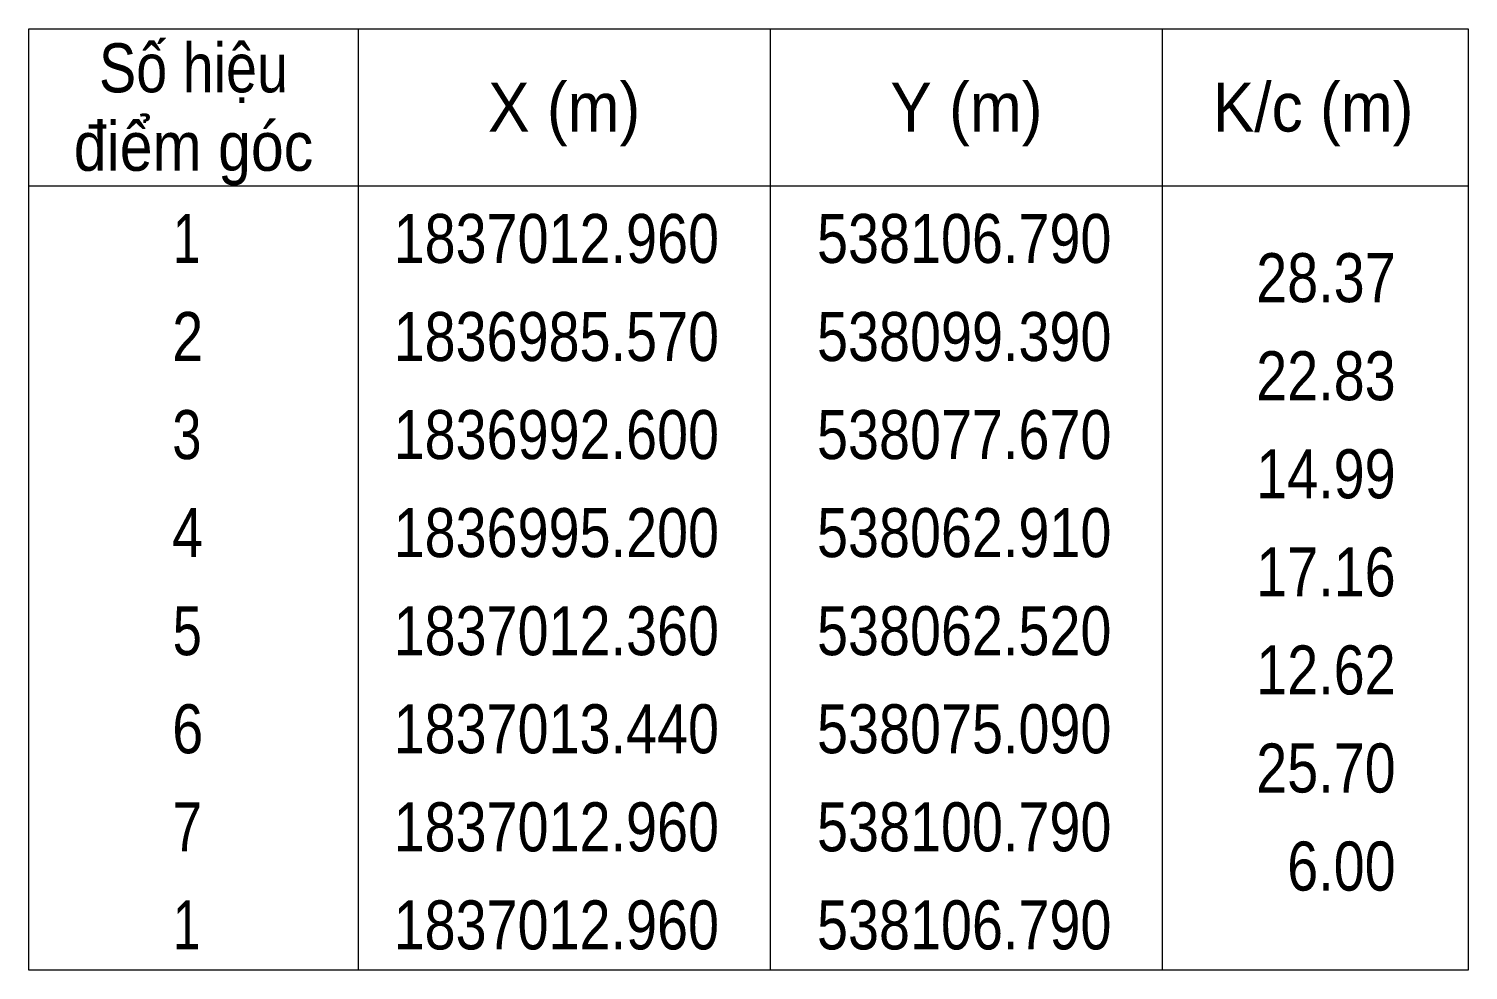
# Model space of a CAD drawing. Header units: metres. Extents: x 537460 to 538140, y 1836762 to 1837133.
# Drawn here: x 538083.68 to 538120.38, y 1836762.33 to 1836786.33 of the extents above; entities that cross this region are included whole.
import ezdxf
from ezdxf.enums import TextEntityAlignment as Align

# ---------------------------------------------------------------- set-up
doc = ezdxf.new("R2010")
doc.units = ezdxf.units.M
doc.header["$LTSCALE"] = 0.5
doc.layers.add('63', color=7, linetype='Continuous', lineweight=13)

msp = doc.modelspace()

# ---------------------------------------------------------------- linework, layer by layer
at = {"layer": '63'}
for p, q in [((538092.08, 1836786.33), (538092.08, 1836762.33)), ((538102.58, 1836786.33), (538102.58, 1836762.33)), ((538112.58, 1836786.33), (538112.58, 1836762.33)), ((538083.68, 1836782.33), (538120.38, 1836782.33))]:
    msp.add_line(p, q, dxfattribs=at)
msp.add_lwpolyline([(538083.68, 1836786.33), (538120.38, 1836786.33), (538120.38, 1836762.33), (538083.68, 1836762.33)], close=True, dxfattribs=at)

# ---------------------------------------------------------------- texts
for s, width, p in [('Số hiệu', 0.85, (538087.88, 1836784.71)), ('X (m)', 0.95, (538097.33, 1836783.71)), ('Y (m)', 0.95, (538107.585, 1836783.71)), ('K/c (m)', 0.95, (538116.425, 1836783.71)), ('điểm góc', 0.9, (538087.88, 1836782.71)), (' 1', 0.75, (538087.53, 1836780.36)), ('1837012.960', 0.85, (538097.13, 1836780.36)), ('538106.790', 0.85, (538107.53, 1836780.36)), (' 2', 0.85, (538087.535, 1836777.86)), ('1836985.570', 0.85, (538097.13, 1836777.86)), ('538099.390', 0.85, (538107.53, 1836777.86)), (' 3', 0.8, (538087.525, 1836775.36)), ('1836992.600', 0.85, (538097.13, 1836775.36)), ('538077.670', 0.85, (538107.53, 1836775.36)), (' 4', 0.85, (538087.53, 1836772.86)), ('1836995.200', 0.85, (538097.13, 1836772.86)), ('538062.910', 0.85, (538107.53, 1836772.86)), (' 5', 0.8, (538087.535, 1836770.36)), ('1837012.360', 0.85, (538097.13, 1836770.36)), ('538062.520', 0.85, (538107.53, 1836770.36)), (' 6', 0.85, (538087.535, 1836767.86)), ('1837013.440', 0.85, (538097.13, 1836767.86)), ('538075.090', 0.85, (538107.53, 1836767.86)), (' 7', 0.8, (538087.535, 1836765.36)), ('1837012.960', 0.85, (538097.13, 1836765.36)), ('538100.790', 0.85, (538107.53, 1836765.36)), (' 1', 0.75, (538087.53, 1836762.86)), ('1837012.960', 0.85, (538097.13, 1836762.86)), ('538106.790', 0.85, (538107.53, 1836762.86))]:
    msp.add_text(s, height=1.25, dxfattribs=dict(at, width=width)).set_placement(p, align=Align.CENTER)
at = {"layer": '63', "width": 0.85}
for s, p in [('28.37', (538118.53, 1836779.36)), ('22.83', (538118.53, 1836776.86)), ('14.99', (538118.53, 1836774.36)), ('17.16', (538118.53, 1836771.86)), ('12.62', (538118.53, 1836769.36)), ('25.70', (538118.53, 1836766.86)), ('6.00', (538118.53, 1836764.36))]:
    msp.add_text(s, height=1.25, dxfattribs=at).set_placement(p, align=Align.RIGHT)

doc.saveas('drawing.dxf')
